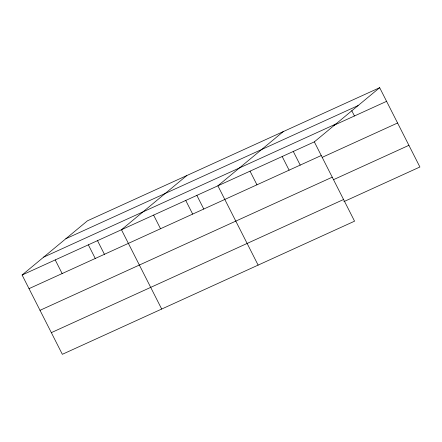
<?xml version="1.0" encoding="UTF-8"?>
<svg xmlns="http://www.w3.org/2000/svg" width="442" height="442" viewBox="0 0 442 442"><rect width="100%" height="100%" fill="white"/><g stroke="black" fill="none" stroke-linecap="round" stroke-linejoin="round"><path stroke-width="0.66" d="M379.667 87.687L314.328 141.871L354.561 221.177L62.333 354.313L22.1 275.007L87.439 220.823L379.667 87.687L419.9 166.993L343.865 201.635M186.8 175.557L121.456 229.741L161.689 309.046M283.234 131.622L217.889 185.806L258.122 265.112M65.88 238.708L358.103 105.572M43.664 257.128L335.887 123.992M333.428 125.55L386.59 101.334M22.1 275.007L314.328 141.871M29.023 288.648L321.246 155.518M322.163 157.358L397.579 122.998M40.012 310.317L332.24 177.181M333.489 179.684L408.905 145.324M51.338 332.644L343.567 199.508M351.738 110.638L354.445 115.975M293.206 151.286L300.228 165.131M282.184 156.518L289.101 170.159M250.034 171.165L256.957 184.806M196.773 195.22L203.795 209.066M185.745 200.453L192.668 214.094M153.601 215.099L160.523 228.741M97.417 240.487L104.439 254.332M88.339 244.829L95.262 258.476M55.217 259.918L62.14 273.559"/></g></svg>
